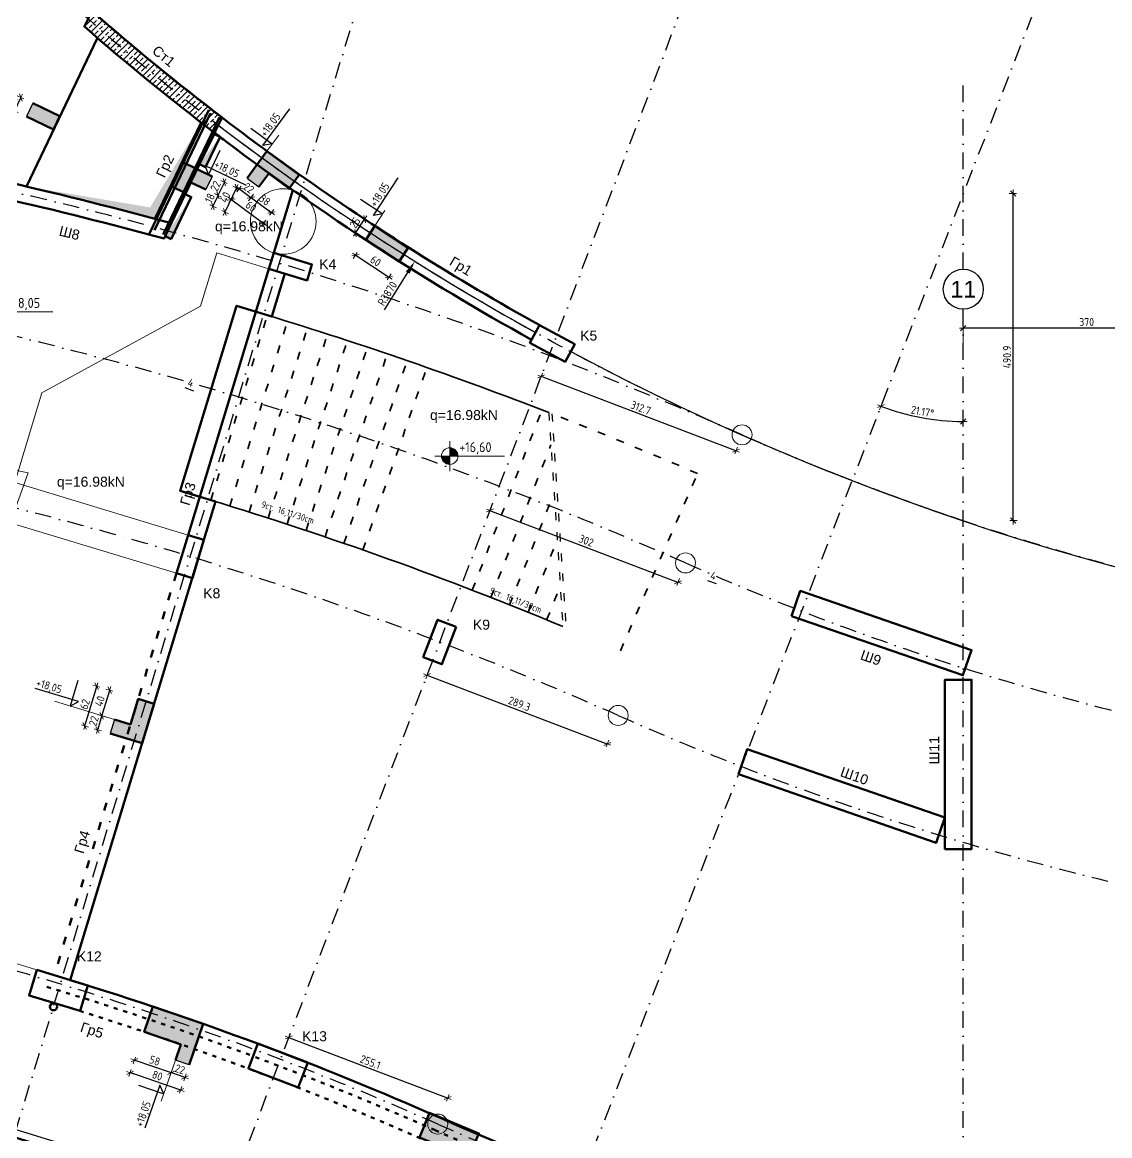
# Model space of a CAD drawing. Header units: centimetres. Extents: x -7166 to 3166, y -7595 to 8142.
# Drawn here: x -3347 to -1715, y -319 to 1351 of the extents above; entities that cross this region are included whole.
import ezdxf
from ezdxf.enums import TextEntityAlignment as Align

# ---------------------------------------------------------------- set-up
doc = ezdxf.new("R2010")
doc.units = ezdxf.units.CM
doc.linetypes.add('ACAD_ISO03W100', pattern=[30, 12, -18])
doc.linetypes.add('DASHDOT', pattern=[1, 0.5, -0.25, 0, -0.25])
for name, color, linetype, lineweight in [('0_txt', 7, 'Continuous', 18), ('1K_arm_koti', 5, 'Continuous', 15), ('1K_bord', 91, 'Continuous', 30), ('1K_dupki', 5, 'Continuous', 50), ('1K_gredi', 191, 'Continuous', 50), ('1K_kolony', 1, 'Continuous', 90), ('1K_kontur_A_+18.10', 150, 'Continuous', 50), ('1K_koti_razrezi', 3, 'Continuous', 13), ('1K_koti_van6ni', 241, 'Continuous', 13), ('1K_razrez', 3, 'Continuous', 80), ('1K_shajby', 4, 'Continuous', 90), ('1K_stalbi', 2, 'Continuous', 35), ('1K_steni', 134, 'Continuous', 50), ('1K_strih_steni', 251, 'Continuous', 13), ('1K_text-gredi', 3, 'Continuous', 35), ('1K_text-koloni', 3, 'Continuous', 35), ('1K_text-osi', 3, 'Continuous', 35), ('1K_text-shajby', 3, 'Continuous', 35), ('1K_text-steni', 3, 'Continuous', 35), ('1K_velem', 191, 'Continuous', 40), ('1K_znak', 6, 'Continuous', 25)]:
    doc.layers.add(name, color=color, linetype=linetype, lineweight=lineweight)
for name, color, linetype in [('1K_AXIS', 7, 'DASHDOT'), ('1K_otvori-solid', 9, 'Continuous'), ('1K_razrez-solid', 251, 'Continuous'), ('1K_razrez4eta', 4, 'Continuous'), ('HDB', 7, 'Continuous'), ('KTX', 1, 'Continuous'), ('KTXTXT', 4, 'Continuous')]:
    doc.layers.add(name, color=color, linetype=linetype)
doc.styles.add('DIM', font='romans.shx', dxfattribs={"width": 0.85})
doc.styles.add('Z1', font='ARIAL.TTF')
doc.dimstyles.new('RAZR1', dxfattribs={"dimtxt": 12, "dimasz": 1, "dimexe": 0.3, "dimexo": 0, "dimgap": 0, "dimtad": 0, "dimrnd": 0.1, "dimzin": 14, "dimdsep": 46, "dimtxsty": 'DIM', "dimblk": 'DIM2', "dimcen": 0.09, "dimse1": 1, "dimse2": 1, "dimclrd": 256, "dimclre": 256, "dimclrt": 41, "dimazin": 0, "dimtfac": 2.307692, "dimtix": 1, "dimtmove": 2, "dimatfit": 3, "dimldrblk": 'DIM2', "dimfxl": 0, "dimtvp": 0.769231, "dimtolj": 1, "dimtzin": 14, "dimarcsym": 0})
doc.dimstyles.new('RAZR2', dxfattribs={"dimtxt": 12, "dimasz": 20, "dimexe": 0.3, "dimexo": 0, "dimgap": 0, "dimtad": 0, "dimrnd": 0.1, "dimzin": 14, "dimdsep": 46, "dimtxsty": 'DIM', "dimcen": 5, "dimse1": 1, "dimse2": 1, "dimclrd": 256, "dimclre": 256, "dimclrt": 41, "dimazin": 0, "dimtfac": 2.307692, "dimtix": 1, "dimtofl": 0, "dimtmove": 2, "dimatfit": 3, "dimldrblk": 'DIM2', "dimfxl": 0, "dimtvp": 0.769231, "dimtolj": 1, "dimtzin": 14, "dimarcsym": 0})

# ---------------------------------------------------------------- blocks, each defined once
blk = doc.blocks.new('DIM2')
for p, q in [((0, -5), (0, 6)), ((4, 4), (-4, -4)), ((-5.657, 0), (5.657, 0))]:
    blk.add_line(p, q)
blk = doc.blocks.new('*D12')
at = {"layer": '1K_koti_razrezi', "lineweight": -2}
blk.add_line((-3349.1, 1237.1), (-3357.8, 1219.1), dxfattribs=at)
at = {"layer": 'Defpoints', "color": 0}
for p in [(-3330.7, 1229.4), (-3358.2, 1218.2), (-3340.2, 1209.5)]:
    blk.add_point(p, dxfattribs=at)
at = {"layer": '1K_koti_razrezi', "lineweight": -2}
for p, rotation in [((-3348.7, 1238), 64.40369379534759), ((-3358.2, 1218.2), 244.4036937953476)]:
    blk.add_blockref('DIM2', p, dxfattribs=dict(at, rotation=rotation))
at = {"layer": '1K_koti_razrezi', "color": 41, "insert": (-3361.8, 1232.1), "char_height": 12, "attachment_point": 5, "rotation": 64.4037, "style": 'DIM'}
blk.add_mtext('\\A1;22', dxfattribs=at)
blk = doc.blocks.new('*D13')
at = {"layer": '1K_koti_razrezi', "lineweight": -2}
blk.add_line((-3103.6, -231.4), (-3122.5, -224.9), dxfattribs=at)
at = {"layer": 'Defpoints', "color": 0}
for p in [(-3117, -205.7), (-3096.2, -212.8), (-3123.5, -224.6)]:
    blk.add_point(p, dxfattribs=at)
at = {"layer": '1K_koti_razrezi', "lineweight": -2}
for p, rotation in [((-3123.5, -224.6), 161.0485869158512), ((-3102.7, -231.8), 341.0485869158512)]:
    blk.add_blockref('DIM2', p, dxfattribs=dict(at, rotation=rotation))
at = {"layer": '1K_koti_razrezi', "color": 41, "insert": (-3110.1, -219.4), "char_height": 12, "attachment_point": 5, "rotation": 341.0486, "style": 'DIM'}
blk.add_mtext('\\A1;22', dxfattribs=at)
blk = doc.blocks.new('*D14')
at = {"layer": '1K_koti_razrezi', "lineweight": -2}
blk.add_line((-3124.4, -224.3), (-3177.4, -206.1), dxfattribs=at)
at = {"layer": 'Defpoints', "color": 0}
for p in [(-3163.7, -163.2), (-3178.3, -205.8), (-3117, -205.7)]:
    blk.add_point(p, dxfattribs=at)
at = {"layer": '1K_koti_razrezi', "lineweight": -2}
for p, rotation in [((-3178.3, -205.8), 161.0485869158512), ((-3123.5, -224.6), 341.0485869158512)]:
    blk.add_blockref('DIM2', p, dxfattribs=dict(at, rotation=rotation))
at = {"layer": '1K_koti_razrezi', "color": 41, "insert": (-3147.9, -206.5), "char_height": 12, "attachment_point": 5, "rotation": 341.0486, "style": 'DIM'}
blk.add_mtext('\\A1;58', dxfattribs=at)
blk = doc.blocks.new('*D15')
at = {"layer": '1K_koti_razrezi', "lineweight": -2}
blk.add_line((-3110.1, -250.3), (-3183.9, -225), dxfattribs=at)
at = {"layer": 'Defpoints', "color": 0}
for p in [(-3163.7, -163.2), (-3096.2, -212.8), (-3184.8, -224.7)]:
    blk.add_point(p, dxfattribs=at)
at = {"layer": '1K_koti_razrezi', "lineweight": -2}
for p, rotation in [((-3184.8, -224.7), 161.0485869158512), ((-3109.2, -250.7), 341.0485869158512)]:
    blk.add_blockref('DIM2', p, dxfattribs=dict(at, rotation=rotation))
at = {"layer": '1K_koti_razrezi', "color": 41, "insert": (-3144, -228.9), "char_height": 12, "attachment_point": 5, "rotation": 341.0486, "style": 'DIM'}
blk.add_mtext('\\A1;80', dxfattribs=at)
blk = doc.blocks.new('kota etaj')
at = {"layer": '0_txt'}
for p, q in [((22.4, 22.4), (22.4, -22.4)), ((0, 0), (104.4, 0))]:
    blk.add_line(p, q, dxfattribs=at)
at = {"layer": '0_txt', "const_width": 12.4}
for points in [[(22.4, 6.2, 0.414214), (16.2, 0, 0.414214)], [(22.4, -6.2, 0.414214), (28.6, 0, 0.414214)]]:
    blk.add_lwpolyline(points, format="xyb", dxfattribs=at)
at = {"layer": '0_txt'}
blk.add_circle((22.4, 0), 12.4, dxfattribs=at)
blk = doc.blocks.new('*D38')
at = {"layer": '1K_koti_razrezi', "lineweight": -2}
blk.add_line((-3020.4, 1100.6), (-3004.3, 1088.7), dxfattribs=at)
at = {"layer": 'Defpoints', "color": 0}
for p in [(-3009.3, 1117.3), (-2991.6, 1104.2), (-3003.5, 1088.1)]:
    blk.add_point(p, dxfattribs=at)
at = {"layer": '1K_koti_razrezi', "lineweight": -2}
for p, rotation in [((-3021.2, 1101.2), 143.5761767138951), ((-3003.5, 1088.1), 323.5761767138951)]:
    blk.add_blockref('DIM2', p, dxfattribs=dict(at, rotation=rotation))
at = {"layer": '1K_koti_razrezi', "color": 41, "insert": (-3006.8, 1102.1), "char_height": 12, "attachment_point": 5, "rotation": 323.5762, "style": 'DIM'}
blk.add_mtext('\\A1;22', dxfattribs=at)
blk = doc.blocks.new('*D39')
at = {"layer": '1K_koti_razrezi', "lineweight": -2}
blk.add_line((-3002.7, 1087.5), (-2973.7, 1066.1), dxfattribs=at)
at = {"layer": 'Defpoints', "color": 0}
for p in [(-2991.6, 1104.2), (-2946.2, 1101.7), (-2972.9, 1065.5)]:
    blk.add_point(p, dxfattribs=at)
at = {"layer": '1K_koti_razrezi', "lineweight": -2}
for p, rotation in [((-3003.5, 1088.1), 143.5761767138951), ((-2972.9, 1065.5), 323.5761767138951)]:
    blk.add_blockref('DIM2', p, dxfattribs=dict(at, rotation=rotation))
at = {"layer": '1K_koti_razrezi', "color": 41, "insert": (-2982.7, 1084.2), "char_height": 12, "attachment_point": 5, "rotation": 323.5762, "style": 'DIM'}
blk.add_mtext('\\A1;38', dxfattribs=at)
blk = doc.blocks.new('*D40')
at = {"layer": '1K_koti_razrezi', "lineweight": -2}
blk.add_line((-3032.2, 1084.5), (-2985.6, 1050), dxfattribs=at)
at = {"layer": 'Defpoints', "color": 0}
for p in [(-3009.3, 1117.3), (-2946.2, 1101.7), (-2984.8, 1049.4)]:
    blk.add_point(p, dxfattribs=at)
at = {"layer": '1K_koti_razrezi', "lineweight": -2}
for p, rotation in [((-3033, 1085.1), 143.5761767138951), ((-2984.8, 1049.4), 323.5761767138951)]:
    blk.add_blockref('DIM2', p, dxfattribs=dict(at, rotation=rotation))
at = {"layer": '1K_koti_razrezi', "color": 41, "insert": (-3003.4, 1074.7), "char_height": 12, "attachment_point": 5, "rotation": 323.5762, "style": 'DIM'}
blk.add_mtext('\\A1;60', dxfattribs=at)
blk = doc.blocks.new('*D42')
at = {"layer": '1K_koti_razrezi', "lineweight": -2}
blk.add_line((-2846.2, 1035.6), (-2833.6, 1054.8), dxfattribs=at)
at = {"layer": 'Defpoints', "color": 0}
for p in [(-2833.1, 1055.7), (-2817.8, 1045.7), (-2831.5, 1024.8)]:
    blk.add_point(p, dxfattribs=at)
at = {"layer": '1K_koti_razrezi', "lineweight": -2}
for p, rotation in [((-2833.1, 1055.7), 56.79047022902177), ((-2846.8, 1034.8), 236.7904702290218)]:
    blk.add_blockref('DIM2', p, dxfattribs=dict(at, rotation=rotation))
at = {"layer": '1K_koti_razrezi', "color": 41, "insert": (-2847.7, 1050.3), "char_height": 12, "attachment_point": 5, "rotation": 56.7905, "style": 'DIM'}
blk.add_mtext('\\A1;25', dxfattribs=at)
blk = doc.blocks.new('*D43')
at = {"layer": '1K_koti_razrezi', "lineweight": -2}
blk.add_line((-2846, 1000.9), (-2797.4, 969.1), dxfattribs=at)
at = {"layer": 'Defpoints', "color": 0}
for p in [(-2831.5, 1024.8), (-2781.3, 991.9), (-2796.6, 968.6)]:
    blk.add_point(p, dxfattribs=at)
at = {"layer": '1K_koti_razrezi', "lineweight": -2}
for p, rotation in [((-2846.8, 1001.5), 146.7904702290231), ((-2796.6, 968.6), 326.7904702290231)]:
    blk.add_blockref('DIM2', p, dxfattribs=dict(at, rotation=rotation))
at = {"layer": '1K_koti_razrezi', "color": 41, "insert": (-2816.6, 992.8), "char_height": 12, "attachment_point": 5, "rotation": 326.7905, "style": 'DIM'}
blk.add_mtext('\\A1;60', dxfattribs=at)
blk = doc.blocks.new('*D44')
at = {"layer": '1K_koti_razrezi', "lineweight": -2}
blk.add_line((-3044, 1110.2), (-3052.7, 1092.2), dxfattribs=at)
at = {"layer": 'Defpoints', "color": 0}
for p in [(-3061.6, 1119.8), (-3071.1, 1099.9), (-3053.1, 1091.3)]:
    blk.add_point(p, dxfattribs=at)
at = {"layer": '1K_koti_razrezi', "lineweight": -2}
for p, rotation in [((-3043.6, 1111.1), 64.40369379534768), ((-3053.1, 1091.3), 244.4036937953477)]:
    blk.add_blockref('DIM2', p, dxfattribs=dict(at, rotation=rotation))
at = {"layer": '1K_koti_razrezi', "color": 41, "insert": (-3056.7, 1105.2), "char_height": 12, "attachment_point": 5, "rotation": 64.4037, "style": 'DIM'}
blk.add_mtext('\\A1;22', dxfattribs=at)
blk = doc.blocks.new('*D45')
at = {"layer": '1K_koti_razrezi', "lineweight": -2}
blk.add_line((-3053.5, 1090.4), (-3060.4, 1075.9), dxfattribs=at)
at = {"layer": 'Defpoints', "color": 0}
for p in [(-3101.5, 1094.5), (-3071.1, 1099.9), (-3060.9, 1075)]:
    blk.add_point(p, dxfattribs=at)
at = {"layer": '1K_koti_razrezi', "lineweight": -2}
for p, rotation in [((-3053.1, 1091.3), 64.40369379534768), ((-3060.9, 1075), 244.4036937953477)]:
    blk.add_blockref('DIM2', p, dxfattribs=dict(at, rotation=rotation))
at = {"layer": '1K_koti_razrezi', "color": 41, "insert": (-3065.3, 1087.2), "char_height": 12, "attachment_point": 5, "rotation": 64.4037, "style": 'DIM'}
blk.add_mtext('\\A1;18', dxfattribs=at)
blk = doc.blocks.new('*D46')
at = {"layer": '1K_koti_razrezi', "lineweight": -2}
blk.add_line((-3026, 1101.6), (-3042.4, 1067.3), dxfattribs=at)
at = {"layer": 'Defpoints', "color": 0}
for p in [(-3061.6, 1119.8), (-3101.5, 1094.5), (-3042.8, 1066.4)]:
    blk.add_point(p, dxfattribs=at)
at = {"layer": '1K_koti_razrezi', "lineweight": -2}
for p, rotation in [((-3025.6, 1102.5), 64.40369379534768), ((-3042.8, 1066.4), 244.4036937953477)]:
    blk.add_blockref('DIM2', p, dxfattribs=dict(at, rotation=rotation))
at = {"layer": '1K_koti_razrezi', "color": 41, "insert": (-3042.5, 1088.4), "char_height": 12, "attachment_point": 5, "rotation": 64.4037, "style": 'DIM'}
blk.add_mtext('\\A1;40', dxfattribs=at)
blk = doc.blocks.new('*D288')
at = {"layer": '1K_koti_van6ni', "lineweight": -2}
blk.add_line((-1566, 892), (-1934, 892), dxfattribs=at)
at = {"layer": 'Defpoints', "color": 0}
for p in [(-1935, 920.5), (-1565, 920.5), (-1935, 892)]:
    blk.add_point(p, dxfattribs=at)
at = {"layer": '1K_koti_van6ni', "lineweight": -2, "rotation": 180}
blk.add_blockref('DIM2', (-1935, 892), dxfattribs=at)
at = {"layer": '1K_koti_van6ni', "lineweight": -2}
blk.add_blockref('DIM2', (-1565, 892), dxfattribs=at)
at = {"layer": '1K_koti_van6ni', "color": 41, "insert": (-1750, 901.2), "char_height": 12, "attachment_point": 5, "style": 'DIM'}
blk.add_mtext('\\A1;370', dxfattribs=at)
blk = doc.blocks.new('*D289')
at = {"layer": '1K_koti_van6ni', "lineweight": -2}
for p, q in [((-703.9, 4267.4), (-703.9, 4277.4)), ((-708.9, 4272.4), (-698.9, 4272.4)), ((-2803.3, 919.8), (-2768.4, 975.4))]:
    blk.add_line(p, q, dxfattribs=at)
at = {"layer": '1K_koti_van6ni'}
blk.add_solid([(-2771.2, 977.2), (-2765.6, 973.7), (-2757.8, 992.4)], dxfattribs=at)
at = {"layer": 'Defpoints', "color": 0}
for p in [(-703.9, 4272.4), (-2757.8, 992.4)]:
    blk.add_point(p, dxfattribs=at)
at = {"layer": '1K_koti_van6ni', "color": 41, "insert": (-2799, 944), "char_height": 12, "attachment_point": 5, "rotation": 57.9459, "style": 'DIM'}
blk.add_mtext('\\A1;R3870', dxfattribs=at)
blk = doc.blocks.new('*D296')
at = {"layer": '1K_koti_van6ni', "lineweight": -2}
blk.add_line((-2644.1, 618.3), (-2363.8, 511.3), dxfattribs=at)
at = {"layer": 'Defpoints', "color": 0}
for p in [(-2631.2, 654.9), (-2351.8, 540), (-2362.9, 511)]:
    blk.add_point(p, dxfattribs=at)
at = {"layer": '1K_koti_van6ni', "lineweight": -2}
for p, rotation in [((-2645, 618.7), 159.102670677125), ((-2362.9, 511), 339.102670677125)]:
    blk.add_blockref('DIM2', p, dxfattribs=dict(at, rotation=rotation))
at = {"layer": '1K_koti_van6ni', "color": 41, "insert": (-2500.6, 573.4), "char_height": 12, "attachment_point": 5, "rotation": 339.1027, "style": 'DIM'}
blk.add_mtext('\\A1;302', dxfattribs=at)
blk = doc.blocks.new('*D297')
at = {"layer": '1K_koti_van6ni', "lineweight": -2}
blk.add_line((-2738.4, 371.4), (-2470, 268.9), dxfattribs=at)
at = {"layer": 'Defpoints', "color": 0}
for p in [(-2720.4, 421.4), (-2452.8, 311.3), (-2469.1, 268.6)]:
    blk.add_point(p, dxfattribs=at)
at = {"layer": '1K_koti_van6ni', "lineweight": -2}
for p, rotation in [((-2739.3, 371.8), 159.102670677125), ((-2469.1, 268.6), 339.102670677125)]:
    blk.add_blockref('DIM2', p, dxfattribs=dict(at, rotation=rotation))
at = {"layer": '1K_koti_van6ni', "color": 41, "insert": (-2600.9, 328.8), "char_height": 12, "attachment_point": 5, "rotation": 339.1027, "style": 'DIM'}
blk.add_mtext('\\A1;289.3', dxfattribs=at)
blk = doc.blocks.new('*D298')
at = {"layer": '1K_koti_van6ni', "lineweight": -2}
blk.add_line((-2945.9, -172.1), (-2709.4, -262.4), dxfattribs=at)
at = {"layer": 'Defpoints', "color": 0}
for p in [(-2959.3, -204.6), (-2708.5, -262.7), (-2723.4, -301.6)]:
    blk.add_point(p, dxfattribs=at)
at = {"layer": '1K_koti_van6ni', "lineweight": -2}
for p, rotation in [((-2946.8, -171.7), 159.102670677125), ((-2708.5, -262.7), 339.102670677125)]:
    blk.add_blockref('DIM2', p, dxfattribs=dict(at, rotation=rotation))
at = {"layer": '1K_koti_van6ni', "color": 41, "insert": (-2824.4, -208.6), "char_height": 12, "attachment_point": 5, "rotation": 339.1027, "style": 'DIM'}
blk.add_mtext('\\A1;255.1', dxfattribs=at)
blk = doc.blocks.new('*D313')
at = {"layer": '1K_koti_van6ni', "lineweight": -2}
blk.add_arc((-1935, 1094.3), 342.2, 248.9929, 269.8326, dxfattribs=at)
at = {"layer": 'Defpoints', "color": 0}
for p in [(-1794.9, 1456), (-1935, 920.5), (-2018.5, 762.4), (-2835.1, -1229.4), (-1935, -1559.9)]:
    blk.add_point(p, dxfattribs=at)
at = {"layer": '1K_koti_van6ni', "lineweight": -2}
for p, rotation in [((-2058.6, 775.2), 158.9091647832202), ((-1935, 752.1), 359.9162825812907)]:
    blk.add_blockref('DIM2', p, dxfattribs=dict(at, rotation=rotation))
at = {"layer": '1K_koti_van6ni', "color": 41, "insert": (-1996.2, 767), "char_height": 12, "attachment_point": 5, "rotation": 349.4127, "style": 'DIM'}
blk.add_mtext('\\A1;21.17°', dxfattribs=at)
blk = doc.blocks.new('*D314')
at = {"layer": '1K_koti_van6ni', "lineweight": -2}
blk.add_line((-1860.1, 604.4), (-1860.1, 1093.3), dxfattribs=at)
at = {"layer": 'Defpoints', "color": 0}
for p in [(-1935, 1094.3), (-1860.1, 1094.3), (-1935, 603.4)]:
    blk.add_point(p, dxfattribs=at)
at = {"layer": '1K_koti_van6ni', "lineweight": -2}
for p, rotation in [((-1860.1, 1094.3), 90), ((-1860.1, 603.4), 270)]:
    blk.add_blockref('DIM2', p, dxfattribs=dict(at, rotation=rotation))
at = {"layer": '1K_koti_van6ni', "color": 41, "insert": (-1869.4, 848.9), "char_height": 12, "attachment_point": 5, "rotation": 90, "style": 'DIM'}
blk.add_mtext('\\A1;490.9', dxfattribs=at)
blk = doc.blocks.new('*D339')
at = {"layer": '1K_koti_van6ni', "lineweight": -2}
blk.add_line((-2567.3, 819.4), (-2277, 708.6), dxfattribs=at)
at = {"layer": 'Defpoints', "color": 0}
for p in [(-2556.3, 851.1), (-2267, 732.1), (-2276.1, 708.2)]:
    blk.add_point(p, dxfattribs=at)
at = {"layer": '1K_koti_van6ni', "lineweight": -2}
for p, rotation in [((-2568.2, 819.8), 159.102670677125), ((-2276.1, 708.2), 339.102670677125)]:
    blk.add_blockref('DIM2', p, dxfattribs=dict(at, rotation=rotation))
at = {"layer": '1K_koti_van6ni', "color": 41, "insert": (-2418.9, 772.6), "char_height": 12, "attachment_point": 5, "rotation": 339.1027, "style": 'DIM'}
blk.add_mtext('\\A1;312.7', dxfattribs=at)
blk = doc.blocks.new('*D390')
at = {"layer": '1K_koti_razrezi', "lineweight": -2}
blk.add_line((-3216, 348.2), (-3227.1, 311.8), dxfattribs=at)
at = {"layer": 'Defpoints', "color": 0}
for p in [(-3172.7, 336.1), (-3227.4, 310.9), (-3184.3, 297.8)]:
    blk.add_point(p, dxfattribs=at)
at = {"layer": '1K_koti_razrezi', "lineweight": -2}
for p, rotation in [((-3215.7, 349.1), 73.1026706771185), ((-3227.4, 310.9), 253.1026706771185)]:
    blk.add_blockref('DIM2', p, dxfattribs=dict(at, rotation=rotation))
at = {"layer": '1K_koti_razrezi', "color": 41, "insert": (-3230.4, 332.7), "char_height": 12, "attachment_point": 5, "rotation": 73.1027, "style": 'DIM'}
blk.add_mtext('\\A1;40', dxfattribs=at)
blk = doc.blocks.new('*D391')
at = {"layer": '1K_koti_razrezi', "lineweight": -2}
blk.add_line((-3227.7, 309.9), (-3233.5, 290.8), dxfattribs=at)
at = {"layer": 'Defpoints', "color": 0}
for p in [(-3233.8, 289.8), (-3214.6, 284), (-3184.3, 297.8)]:
    blk.add_point(p, dxfattribs=at)
at = {"layer": '1K_koti_razrezi', "lineweight": -2}
for p, rotation in [((-3227.4, 310.9), 73.1026706771185), ((-3233.8, 289.8), 253.1026706771185)]:
    blk.add_blockref('DIM2', p, dxfattribs=dict(at, rotation=rotation))
at = {"layer": '1K_koti_razrezi', "color": 41, "insert": (-3239.4, 303), "char_height": 12, "attachment_point": 5, "rotation": 73.1027, "style": 'DIM'}
blk.add_mtext('\\A1;22', dxfattribs=at)
blk = doc.blocks.new('*D392')
at = {"layer": '1K_koti_razrezi', "lineweight": -2}
blk.add_line((-3235.2, 354), (-3252.6, 296.6), dxfattribs=at)
at = {"layer": 'Defpoints', "color": 0}
for p in [(-3172.7, 336.1), (-3252.9, 295.6), (-3214.6, 284)]:
    blk.add_point(p, dxfattribs=at)
at = {"layer": '1K_koti_razrezi', "lineweight": -2}
for p, rotation in [((-3234.9, 355), 73.1026706771185), ((-3252.9, 295.6), 253.1026706771185)]:
    blk.add_blockref('DIM2', p, dxfattribs=dict(at, rotation=rotation))
at = {"layer": '1K_koti_razrezi', "color": 41, "insert": (-3252.7, 328), "char_height": 12, "attachment_point": 5, "rotation": 73.1027, "style": 'DIM'}
blk.add_mtext('\\A1;62', dxfattribs=at)

msp = doc.modelspace()

# ---------------------------------------------------------------- hatches: boundary and pattern name
at = {"layer": '1K_otvori-solid'}
h = msp.add_hatch(color=256, dxfattribs=at)
h.paths.add_polyline_path([(-3299.853, -121.575), (-3299.853, -120.007, 0.41421955), (-3305.353, -125.507, 0.29797423), (-3302.058, -130.546, -0.51314174)])
h.paths.add_polyline_path([(-3299.853, -120.007), (-3299.853, -121.575, -0.16382126), (-3296.23, -121.368, 0.18171884)])
at = {"layer": '1K_razrez-solid'}
for points in [[(-3330.68, 1229.386), (-3290.097, 1209.945), (-3299.601, 1190.104), (-3340.185, 1209.545)], [(-3009.298, 1117.252), (-2979.61, 1157.484), (-2931.332, 1121.859), (-2946.176, 1101.743), (-2976.752, 1124.306), (-2991.596, 1104.189)], [(-3061.638, 1119.76), (-3106.731, 1141.362), (-3124.012, 1105.287), (-3101.466, 1094.487), (-3093.689, 1110.72), (-3071.143, 1099.919)], [(-2781.33, 991.909), (-2767.638, 1012.826), (-2817.838, 1045.688), (-2831.531, 1024.771)], [(-3208.237, 305.053), (-3184.316, 297.787), (-3172.69, 336.06), (-3148.769, 328.793), (-3166.79, 269.47), (-3214.632, 284.003)], [(-3096.176, -212.836), (-3075.067, -151.36), (-3150.73, -125.379), (-3163.721, -163.21), (-3108.865, -182.047), (-3116.984, -205.692)], [(-2686.826, -375.509), (-2661.742, -315.544), (-2735.544, -284.671), (-2750.981, -321.572), (-2697.474, -343.955), (-2707.122, -367.018)]]:
    msp.add_hatch(color=256, dxfattribs=at).paths.add_polyline_path(points)
at = {"layer": '1K_strih_steni'}
h = msp.add_hatch(dxfattribs=at)
h.set_pattern_fill('ANSI33', color=256, scale=2, style=0)
h.paths.add_polyline_path([(-3193.846, 1326.115, -0.00162022), (-3212.888, 1342.314, -0.00251548), (-3242.243, 1367.707), (-3253.451, 1344.309, 0.01623462), (-3058.083, 1185.048), (-3047.05, 1208.079, -0.01220956)])

# ---------------------------------------------------------------- linework, layer by layer
at = {"layer": '1K_arm_koti'}
msp.add_circle((-2955.183, 1052.079), 49.154, dxfattribs=at)
at = {"layer": '1K_AXIS', "ltscale": 50}
for p, q in [((-3546.706, -938.185), (-2712.764, 1807.103)), ((-3274.954, -1031.213), (-2251.541, 1649.215)), ((-1794.885, 1456.019), (-2835.124, -1229.413)), ((-1935, -1559.946), (-1935, 920.464))]:
    msp.add_line(p, q, dxfattribs=at)
for points in [[(-6518.581, 991.475, -0.17930066), (-2266.971, 732.092, 0.15855484), (115, 490.036, 0.15855484)], [(-6521.886, 770.669, -0.18222814), (-2351.788, 539.982, 0.15570345), (115, 275.429, 0.15570345)], [(-6538.638, 502.412, -0.18663224), (-2452.76, 311.28, 0.15267937), (115, 20.545, 0.15267937)], [(-6584.195, -227.102, -0.20086769), (-2723.366, -301.642, 0.14609872), (115, -660.082, 0.14609872)]]:
    msp.add_lwpolyline(points, format="xyb", dxfattribs=at)
msp.add_lwpolyline([(-1935, 980.514), (-1935, 1267.098)], dxfattribs=at)
msp.add_arc((-703.922, 4272.399), 3870, 217.622284, 251.646594, dxfattribs=at)
at = {"layer": '1K_bord', "ltscale": 0.5}
msp.add_lwpolyline([(-6355.655, -169.417), (-6369.396, -389.459, -0.19325224), (-2815.452, -510.218, 0.04441956), (-1937.5, -807.982)], format="xyb", dxfattribs=at)
at = {"layer": '1K_dupki', "color": 6}
for points in [[(-3340.553, 1104.617), (-3233.851, 1327.358)], [(-3147.593, 1056.062), (-3078.35, 1200.608)]]:
    msp.add_lwpolyline(points, dxfattribs=at)
at = {"layer": '1K_dupki'}
for points in [[(-3340.553, 1104.617), (-3233.851, 1327.358)], [(-3147.593, 1056.062), (-3078.35, 1200.608)]]:
    msp.add_lwpolyline(points, dxfattribs=at)
at = {"layer": '1K_dupki', "color": 6}
for points in [[(-3071.557, 1133.775), (-3049.955, 1178.868), (-3058.974, 1183.188), (-3080.575, 1138.095)], [(-3123.4, 1025.551), (-3093.158, 1088.682), (-3102.177, 1093.002), (-3132.419, 1029.872)]]:
    msp.add_lwpolyline(points, close=True, dxfattribs=at)
at = {"layer": '1K_dupki'}
for points in [[(-3071.557, 1133.775), (-3049.955, 1178.868), (-3058.974, 1183.188), (-3080.575, 1138.095)], [(-3123.4, 1025.551), (-3093.158, 1088.682), (-3102.177, 1093.002), (-3132.419, 1029.872)]]:
    msp.add_lwpolyline(points, close=True, dxfattribs=at)
at = {"layer": '1K_dupki', "color": 6}
msp.add_circle((-3299.839, -125.513), 5.5, dxfattribs=at)
at = {"layer": '1K_dupki'}
msp.add_circle((-3299.839, -125.513), 5.5, dxfattribs=at)
at = {"layer": '1K_gredi'}
for points in [[(-3155.64, 1034.148), (-3066.858, 1219.48)], [(-3148.511, 1038.848), (-3064.265, 1214.711)], [(-3135.228, 1032.485), (-3050.982, 1208.348)], [(-3123.059, 1049.41), (-3058.083, 1185.048)], [(-3098.021, 581.866), (-2976.737, 981.126)]]:
    msp.add_lwpolyline(points, dxfattribs=at)
for points in [[(-2582.61, 874.703, -0.03518369), (-3040.453, 1171.685, -0.00142449), (-3058.083, 1185.048, -0.00142449)], [(-2570.513, 896.581, -0.02777842), (-2933.241, 1124.313, -0.02777842)]]:
    msp.add_lwpolyline(points, format="xyb", dxfattribs=at)
at = {"layer": '1K_gredi', "linetype": 'ACAD_ISO03W100'}
msp.add_lwpolyline([(-3115.461, 524.456), (-3298.575, -78.345)], dxfattribs=at)
at = {"layer": '1K_gredi', "linetype": 'ACAD_ISO03W100', "ltscale": 0.5}
for points in [[(-3317.195, -93.662, -0.03151864), (-2727.405, -310.79, 0.04122102), (-1957.514, -578.236, 0.04122102)], [(-3324.554, -112.258), (-3324.576, -112.331, -0.03160624), (-2735.482, -329.086, 0.04122102), (-1962.5, -597.605)]]:
    msp.add_lwpolyline(points, format="xyb", dxfattribs=at)
at = {"layer": '1K_kolony'}
for points in [[(-2976.737, 981.126), (-2919.327, 963.687), (-2912.061, 987.607), (-2969.47, 1005.047)], [(-2570.738, 896.572), (-2585.051, 870.207), (-2532.321, 841.58), (-2518.007, 867.946), (-2570.738, 896.572)], [(-3074.1, 574.599), (-3098.021, 581.866), (-3115.461, 524.456), (-3091.54, 517.189), (-3074.1, 574.599)], [(-2695.637, 444.027), (-2723.664, 454.728), (-2745.066, 398.675), (-2717.039, 387.974), (-2695.637, 444.027)], [(-3324.888, -70.352), (-3336.514, -108.625), (-3259.968, -131.878), (-3248.341, -93.605)], [(-2993.139, -180.967), (-3007.407, -218.336), (-2932.669, -246.871), (-2918.401, -209.502)]]:
    msp.add_lwpolyline(points, close=True, dxfattribs=at)
at = {"layer": '1K_kontur_A_+18.10'}
for points in [[(-2933.241, 1124.313), (-2933.241, 1124.313, -0.00739804), (-3025.408, 1191.651, -0.01397081), (-3193.846, 1326.115, -0.00162022), (-3212.888, 1342.314, -0.01050019), (-3333.701, 1450.242, -0.03558028), (-3707.265, 1851.606, 0.01926847), (-4011.879, 1223.174, 0.09376449), (-6290.362, 1068.675)], [(-6382.516, -407.018, -0.19425051), (-2820.299, -521.196, 0.04529641), (-1922.5, -823.94), (-1922.5, -566.497, -0.04279443), (-2719.327, -292.494, 0.0295973), (-3274.659, -85.627), (-3074.1, 574.599), (-3056.657, 632.021), (-3109.908, 648.298), (-3025.136, 925.632), (-2972.366, 909.502), (-2952.816, 973.86)]]:
    msp.add_lwpolyline(points, format="xyb", dxfattribs=at)
msp.add_lwpolyline([(-2929.395, 966.745), (-2919.327, 963.687), (-2912.061, 987.607), (-2969.47, 1005.047), (-2940.896, 1099.111)], dxfattribs=at)
at = {"layer": '1K_koti_razrezi'}
for points in [[(-2979.61, 1157.484), (-2961.885, 1181.505)], [(-2817.838, 1045.688), (-2802.805, 1068.652)], [(-3098.021, 581.866), (-3357.955, 660.826), (-3317.173, 795.078), (-3079.115, 925.177), (-3054.906, 1004.872), (-2976.737, 981.126)], [(-3115.461, 524.456), (-3365.014, 600.263), (-3552.445, 340.174), (-3518.728, -11.469), (-3298.575, -78.345)], [(-3208.237, 305.053), (-3298.457, 332.459)], [(-3116.984, -205.692), (-3138.203, -267.487)]]:
    msp.add_lwpolyline(points, dxfattribs=at)
msp.add_lwpolyline([(-3337.846, 675.039), (-3565.928, 721.017), (-3571.145, 695.138, -0.41421356), (-3612.607, 667.588), (-3637.114, 672.528, -0.41421356), (-3664.664, 713.99), (-3659.447, 739.869), (-3695.402, 747.117), (-3699.918, 695.69), (-3669.278, 358.283), (-3552.445, 340.174), (-3516.431, 372.739), (-3471.121, 421.259), (-3425.462, 478.321), (-3380.312, 558.158)], format="xyb", close=True, dxfattribs=at)
at = {"layer": '1K_koti_van6ni'}
msp.add_lwpolyline([(-1935, 863.176), (-1935, 920.514)], dxfattribs=at)
for centre in [(-2266.971, 732.092), (-2351.788, 539.982), (-2452.76, 311.28), (-2723.366, -301.642)]:
    msp.add_circle(centre, 15, dxfattribs=at)
at = {"layer": '1K_otvori-solid'}
for points in [[(-3340.553, 1104.617), (-3147.593, 1056.062), (-3154.905, 1073.213), (-3078.35, 1200.608)], [(-3080.575, 1138.095), (-3071.557, 1133.775), (-3080.575, 1138.095), (-3049.955, 1178.868)], [(-3132.419, 1029.872), (-3123.4, 1025.551), (-3132.419, 1029.872), (-3093.158, 1088.682)]]:
    msp.add_solid(points, dxfattribs=at)
at = {"layer": '1K_razrez'}
for points in [[(-3330.68, 1229.386), (-3290.097, 1209.945), (-3299.601, 1190.104), (-3340.185, 1209.545)], [(-3009.298, 1117.252), (-2979.61, 1157.484), (-2931.332, 1121.859), (-2946.176, 1101.743), (-2976.752, 1124.306), (-2991.596, 1104.189)], [(-3061.638, 1119.76), (-3106.731, 1141.362), (-3124.012, 1105.287), (-3101.466, 1094.487), (-3093.689, 1110.72), (-3071.143, 1099.919)], [(-3208.237, 305.053), (-3184.316, 297.787), (-3172.69, 336.06), (-3148.769, 328.793), (-3166.79, 269.47), (-3214.632, 284.003)], [(-3096.176, -212.836), (-3075.067, -151.36), (-3150.73, -125.379), (-3163.721, -163.21), (-3108.865, -182.047), (-3116.984, -205.692)], [(-2686.826, -375.509), (-2661.742, -315.544), (-2735.544, -284.671), (-2750.981, -321.572), (-2697.474, -343.955), (-2707.122, -367.018)]]:
    msp.add_lwpolyline(points, dxfattribs=at)
msp.add_lwpolyline([(-2817.838, 1045.688), (-2831.531, 1024.771), (-2781.33, 991.909), (-2767.638, 1012.826)], close=True, dxfattribs=at)
at = {"layer": '1K_razrez-solid'}
for p, q in [((-3330.68, 1229.386), (-3340.185, 1209.545)), ((-3061.638, 1119.76), (-3071.143, 1099.919)), ((-3009.298, 1117.252), (-2991.596, 1104.189)), ((-3208.237, 305.053), (-3214.632, 284.003)), ((-3096.176, -212.836), (-3116.984, -205.692))]:
    msp.add_line(p, q, dxfattribs=at)
at = {"layer": '1K_razrez4eta', "linetype": 'ACAD_ISO03W100'}
for p, q in [((-2556.862, 765.636), (-2535.684, 445.596)), ((-2556.862, 765.636), (-2535.623, 444.68)), ((-2552.292, 763.863), (-2531.045, 442.778))]:
    msp.add_line(p, q, dxfattribs=at)
at = {"layer": '1K_shajby'}
msp.add_lwpolyline([(-3376.568, 1087.303, -0.01021919), (-3134.038, 1026.492), (-3123.059, 1049.41, 0.01017587), (-3365.498, 1110.411), (-3376.568, 1087.303)], format="xyb", dxfattribs=at)
at = {"layer": '1K_shajby', "color": 4}
for points in [[(-2192.656, 460.298), (-1935.558, 371.503), (-1922.5, 409.312), (-2179.598, 498.106)], [(-1962.5, 110.839), (-1962.5, 364.879), (-1922.5, 364.879), (-1922.5, 110.839)], [(-2272.307, 223.017), (-1975.588, 120.284), (-1962.5, 158.085), (-2259.219, 260.818)]]:
    msp.add_lwpolyline(points, close=True, dxfattribs=at)
at = {"layer": '1K_stalbi', "linetype": 'ACAD_ISO03W100'}
for p, q in [((-3063.799, 634.204), (-2979.026, 911.537)), ((-3035.127, 625.385), (-2948.758, 902.765)), ((-3006.502, 616.417), (-2918.697, 893.319)), ((-2977.923, 607.301), (-2888.685, 883.716)), ((-2949.392, 598.035), (-2858.724, 873.958)), ((-2920.91, 588.621), (-2828.945, 863.653)), ((-2892.477, 579.058), (-2799.081, 853.607)), ((-2864.094, 569.348), (-2769.269, 843.407)), ((-2835.762, 559.49), (-2739.511, 833.051)), ((-2671.538, 499.051), (-2567.021, 769.562)), ((-2643.574, 488.191), (-2553.666, 717.334)), ((-2449.467, 408.086), (-2333.763, 674.033)), ((-2615.666, 477.185), (-2548.869, 644.852)), ((-2587.816, 466.034), (-2544.177, 573.936)), ((-2560.025, 454.738), (-2539.584, 504.531))]:
    msp.add_line(p, q, dxfattribs=at)
at = {"layer": '1K_stalbi'}
for radius, start, end in [(6050.028, 68.8192148, 73.0502447), (5760.028, 67.4685761, 73.0526133)]:
    msp.add_arc((-4742.809, -4875.682), radius, start, end, dxfattribs=at)
at = {"layer": '1K_stalbi', "linetype": 'ACAD_ISO03W100'}
msp.add_arc((-4742.809, -4875.682), 6050.028, 66.5350727, 68.7727904, dxfattribs=at)
at = {"layer": '1K_steni'}
msp.add_lwpolyline([(-3047.05, 1208.079), (-3058.083, 1185.048, -0.01623462), (-3253.451, 1344.309), (-3242.243, 1367.707, 0.01634611)], format="xyb", close=True, dxfattribs=at)
at = {"layer": '1K_znak'}
msp.add_circle((-1935, 950.514), 30, dxfattribs=at)
at = {"layer": 'HDB'}
for start, end in [(241.947362, 219.026203), (232.635397, 241.059047)]:
    msp.add_arc((-703.922, 4272.399), 3870, start, end, dxfattribs=at)
at = {"layer": 'KTX'}
for p, q in [((-3102.882, 803.207), (-3089.712, 798.347)), ((-2318.844, 513.889), (-2305.674, 509.03))]:
    msp.add_line(p, q, dxfattribs=at)
for points in [[(-3003.775, 1192.105), (-2971.589, 1168.354), (-2985.573, 1166.245), (-2945.179, 1220.987)], [(-3050.08, 1158.576), (-3067.361, 1122.502), (-3072.059, 1135.841), (-3010.704, 1106.449)], [(-2839.487, 1085.65), (-2806.02, 1063.742), (-2819.864, 1060.852), (-2782.602, 1117.772)], [(-3263.321, 363.591), (-3274.947, 325.318), (-3262.473, 331.98), (-3327.568, 351.754)], [(-3172.125, -243.11), (-3134.293, -256.1), (-3140.503, -243.395), (-3162.598, -307.739)]]:
    msp.add_lwpolyline(points, dxfattribs=at)

# ---------------------------------------------------------------- block references
at = {"layer": '0_txt', "xscale": -1, "rotation": 180}
for p in [(-3405.448, 916.589), (-2727.852, 700.277)]:
    msp.add_blockref('kota etaj', p, dxfattribs=at)

# ---------------------------------------------------------------- texts
at = {"layer": '0_txt', "style": 'DIM', "width": 0.85}
for s, p in [('+18,05', (-3368.705, 922.508)), ('+16,60', (-2691.109, 706.197))]:
    msp.add_text(s, height=14.9299, rotation=360, dxfattribs=at).set_placement(p)
at = {"layer": '1K_razrez4eta', "style": 'DIM', "width": 0.85}
for rotation, p in [(342.098107, (-2989.03, 623.556, 0)), (338.346357, (-2646.346, 494.711, 0))]:
    msp.add_text('9ст. 16,11/30cm', height=10, rotation=rotation, dxfattribs=at).set_placement(p)
at = {"layer": '1K_text-gredi', "style": 'Z1'}
for s, rotation, p in [('Гр2', 64.403694, (-3133.249, 1116.386)), ('Гр1', 328.785257, (-2707.354, 987.795)), ('Гр3', 73.102671, (-3096.133, 624.927)), ('Гр4', 73.102671, (-3254.746, 102.781)), ('Гр5', 341.992624, (-3260.91, -162.547))]:
    msp.add_text(s, height=15, rotation=rotation, dxfattribs=at).set_placement(p)
at = {"layer": '1K_text-koloni', "style": 'Z1'}
for s, p in [('K4', (-2901.174, 980.572)), ('K5', (-2509.753, 873.531)), ('K8', (-3075.208, 486.984)), ('K9', (-2670.702, 439.922)), ('K12', (-3264.76, -57.548)), ('K13', (-2926.936, -177.367))]:
    msp.add_text(s, height=15, dxfattribs=at).set_placement(p)
at = {"layer": '1K_text-osi', "style": 'Z1'}
msp.add_text('11', height=25, dxfattribs=at).set_placement((-1935, 950.514), align=Align.MIDDLE_CENTER)
at = {"layer": '1K_text-shajby', "style": 'Z1'}
for s, rotation, p in [('Ш8', 346.127767, (-3292.618, 1031.281)), ('Ш9', 340.946561, (-2090.708, 395.732)), ('Ш11', 90, (-1971.131, 237.707)), ('Ш10', 340.902664, (-2120.902, 220.502))]:
    msp.add_text(s, height=15, rotation=rotation, dxfattribs=at).set_placement(p)
at = {"layer": '1K_text-steni', "style": 'Z1'}
msp.add_text('Ст1', height=15, rotation=320.562322, dxfattribs=at).set_placement((-3153.187, 1305.814))
at = {"layer": '1K_velem', "ltscale": 50, "style": 'Z1'}
for p in [(-3057.627, 1037.372), (-2735.04, 754.366), (-3294.717, 654.297)]:
    msp.add_text('q=16.98kN', height=15, dxfattribs=at).set_placement(p)
at = {"layer": 'KTXTXT', "style": 'DIM', "width": 0.85}
for s, rotation, p in [('+18,05', 53.576177, (-2981.55, 1177.791)), ('+18,05', 334.403694, (-3059.964, 1134.058)), ('+18,05', 56.79047, (-2816.494, 1072.605)), ('4', 339.74546, (-3099.7, 805.992)), ('4', 339.74546, (-2315.661, 516.675)), ('+18,05', 343.102671, (-3326.971, 355.354)), ('+18,05', 71.048587, (-3166.174, -307.013))]:
    msp.add_text(s, height=12, rotation=rotation, dxfattribs=at).set_placement(p)

# ---------------------------------------------------------------- dimensions: what is measured, and where the dimension line sits
at = {"layer": '1K_koti_razrezi'}
for base, p1, p2, angle, picture, middle in [((-3358.222, 1218.186), (-3330.68, 1229.386), (-3340.185, 1209.545), 64.403694, '*D12', (-3361.795, 1232.094)), ((-3042.845, 1066.405), (-3061.638, 1119.76), (-3101.466, 1094.487), 64.403694, '*D46', (-3042.529, 1088.43)), ((-3053.105, 1091.279), (-3061.638, 1119.76), (-3071.143, 1099.919), 64.403694, '*D44', (-3056.678, 1105.187)), ((-2984.769, 1049.441), (-3009.298, 1117.252), (-2946.176, 1101.743), 323.576177, '*D40', (-3003.428, 1074.681)), ((-3003.471, 1088.096), (-3009.298, 1117.252), (-2991.596, 1104.189), 323.576177, '*D38', (-3006.841, 1102.055)), ((-2972.894, 1065.534), (-2991.596, 1104.189), (-2946.176, 1101.743), 323.576177, '*D39', (-2982.702, 1084.243)), ((-3060.882, 1075.045), (-3071.143, 1099.919), (-3101.466, 1094.487), 64.403694, '*D45', (-3065.319, 1087.15)), ((-2833.093, 1055.674), (-2831.531, 1024.771), (-2817.838, 1045.688), 56.79047, '*D42', (-2847.662, 1050.271)), ((-2796.592, 968.596), (-2831.531, 1024.771), (-2781.33, 991.909), 326.79047, '*D43', (-2816.636, 992.75)), ((-3252.905, 295.629), (-3172.69, 336.06), (-3214.632, 284.003), 253.102671, '*D392', (-3252.727, 327.974)), ((-3227.374, 310.866), (-3172.69, 336.06), (-3184.316, 297.787), 253.102671, '*D390', (-3230.393, 332.686)), ((-3233.768, 289.816), (-3184.316, 297.787), (-3214.632, 284.003), 253.102671, '*D391', (-3239.403, 303.024)), ((-3184.83, -224.687), (-3096.176, -212.836), (-3163.721, -163.21), 161.048587, '*D15', (-3144.001, -228.947)), ((-3178.335, -205.771), (-3116.984, -205.692), (-3163.721, -163.21), 161.048587, '*D14', (-3147.909, -206.459)), ((-3123.479, -224.607), (-3096.176, -212.836), (-3116.984, -205.692), 161.048587, '*D13', (-3110.077, -219.449))]:
    dim = msp.add_linear_dim(base=base, p1=p1, p2=p2, angle=angle, dimstyle='RAZR1', dxfattribs=at)
    dim.commit()
    dim.dimension.update_dxf_attribs({"geometry": picture, "text_midpoint": middle})
at = {"layer": '1K_koti_van6ni'}
dim = msp.add_radius_dim(center=(-703.922, 4272.399), mpoint=(-2757.807, 992.391), dimstyle='RAZR2', dxfattribs=at)
dim.commit()
dim.dimension.update_dxf_attribs({"geometry": '*D289', "text_midpoint": (-2798.975, 944.039)})
dim = msp.add_angular_dim_2l(base=(-2018.459, 762.441), line1=((-1794.885, 1456.019), (-2835.124, -1229.413)), line2=((-1935, -1559.946), (-1935, 920.464)), dimstyle='RAZR1', dxfattribs=at)
dim.commit()
dim.dimension.update_dxf_attribs({"geometry": '*D313', "text_midpoint": (-1996.177, 767.007)})
for base, p1, p2, angle, picture, middle in [((-1860.123, 1094.305), (-1935, 603.428), (-1935, 1094.305), 90, '*D314', (-1869.354, 848.867)), ((-2276.09, 708.209), (-2556.272, 851.093), (-2266.971, 732.092), 339.102671, '*D339', (-2418.871, 772.605)), ((-2362.8723, 510.9512), (-2631.178, 654.9065), (-2351.7881, 539.9818), 339.102671, '*D296', (-2500.6494, 573.4365)), ((-2469.061, 268.587), (-2720.352, 421.351), (-2452.76, 311.28), 339.102671, '*D297', (-2600.881, 328.797)), ((-2708.506, -262.721), (-2959.337, -204.577), (-2723.366, -301.642), 339.102671, '*D298', (-2824.36, -208.607))]:
    dim = msp.add_linear_dim(base=base, p1=p1, p2=p2, angle=angle, dimstyle='RAZR1', dxfattribs=at)
    dim.commit()
    dim.dimension.update_dxf_attribs({"geometry": picture, "text_midpoint": middle})
dim = msp.add_linear_dim(base=(-1935, 891.978), p1=(-1565, 920.464), p2=(-1935, 920.464), dimstyle='RAZR1', dxfattribs=at)
dim.commit()
dim.dimension.update_dxf_attribs({"geometry": '*D288', "text_midpoint": (-1750, 901.209)})

doc.saveas('drawing.dxf')
